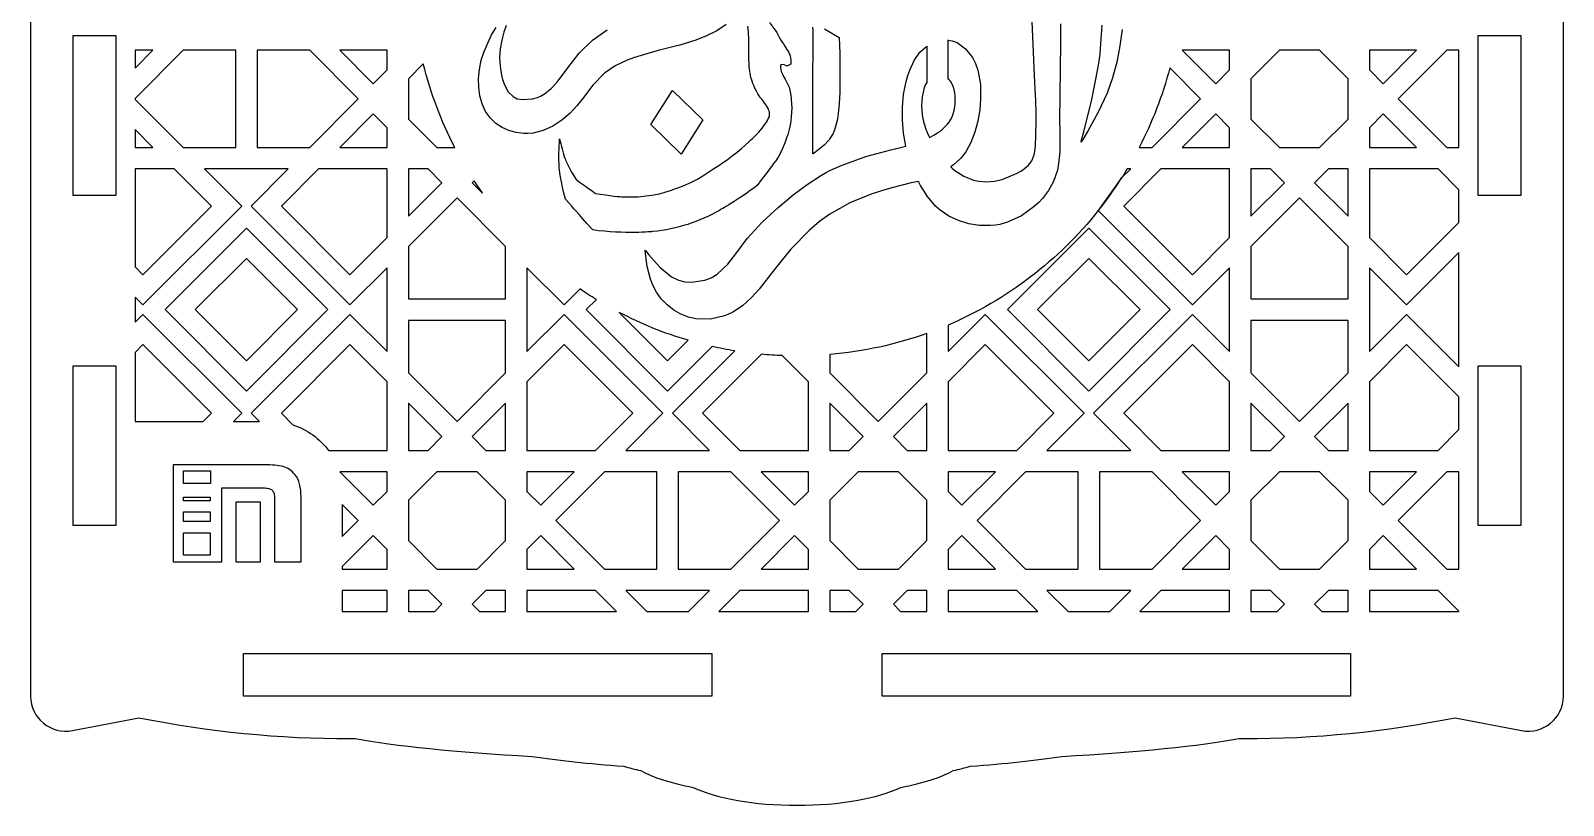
# Model space of a CAD drawing. Extents: x -14 to 950, y 186 to 1701.
# Drawn here: x 0 to 510, y 186 to 444 of the extents above; entities that cross this region are included whole.
import ezdxf

# ---------------------------------------------------------------- set-up
doc = ezdxf.new("R2010")
doc.units = 0
doc.layers.add('K0104_Printing', color=7, linetype='CONTINUOUS')

msp = doc.modelspace()

# ---------------------------------------------------------------- linework, layer by layer
at = {"layer": 'K0104_Printing', "color": 1}
for points in [[(0.125, 775.272981), (0.125, 718.580982), (0.125, 665.430983), (0.125, 608.737985), (0.125, 555.588986), (0.125, 442.202989), (0.125, 389.05299), (0.125, 332.359992), (0.125, 279.210993), (0.125, 222.517994)], [(510.360987, 222.517994), (510.360987, 279.210993), (510.360987, 332.359992), (510.360987, 389.05299), (510.360987, 442.202989), (510.360987, 555.588986), (510.360987, 608.737985), (510.360987, 665.430983), (510.360987, 718.580982), (510.360987, 775.272981), (510.360987, 775.275981), (496.187988, 775.275981)], [(305.558992, 440.728989), (305.558992, 440.728989), (306.947992, 440.505989), (308.551992, 439.878989), (311.390992, 437.758989), (313.631992, 434.882989), (314.644992, 432.973989), (315.485992, 430.728989), (316.339992, 426.040989), (316.373992, 421.150989), (316.058992, 417.51999), (315.437992, 413.73299), (314.481992, 410.06699), (313.152992, 406.62799), (311.413992, 403.51799), (310.377992, 402.11899), (309.816992, 401.46399), (309.557992, 401.18399), (307.320992, 399.18599), (306.711992, 398.74199), (306.399992, 398.52699), (306.420992, 398.49799), (306.537992, 398.39699), (306.654992, 398.29799), (306.713992, 398.24799), (306.792992, 398.18099), (307.135992, 397.89999), (307.834992, 397.35599), (310.804992, 395.46799), (314.007992, 394.15399), (315.773992, 393.74399), (318.362992, 393.53299), (320.985992, 393.73299), (323.594992, 394.30599), (328.591992, 396.41499), (329.760992, 397.11499), (330.261992, 397.44199), (331.005992, 397.96699), (332.354992, 399.13499), (333.422992, 400.50299), (334.239992, 402.53999), (334.464992, 403.60199), (334.679992, 405.40099), (334.792992, 409.09199), (334.862992, 413.64699), (334.867992, 414.78499), (334.864992, 415.50099), (334.852992, 416.50899), (334.728992, 420.538989), (334.533992, 424.566989), (334.428992, 426.581989), (334.186992, 431.613989), (333.255992, 452.015989)], [(231.639994, 445.869989), (228.505994, 443.811989), (225.129994, 442.112989), (221.588994, 440.709989), (217.962995, 439.536989), (216.266995, 439.051989), (214.822995, 438.660989), (209.073995, 437.196989), (203.359995, 435.619989), (201.934995, 435.165989), (200.767995, 434.766989), (198.700995, 433.988989), (194.724995, 432.111989), (191.160995, 429.701989), (187.305995, 425.674989), (183.825995, 421.132989), (181.991995, 418.86499), (179.680996, 416.41199), (176.945996, 414.07099), (173.961996, 412.11099), (170.767996, 410.64499), (167.404996, 409.78699), (165.673996, 409.62099), (164.262996, 409.62799), (161.777996, 409.94199), (159.347996, 410.62599), (157.053996, 411.65899), (154.973996, 413.02099), (153.186996, 414.69199), (151.585996, 416.93299), (150.430996, 419.46299), (149.683996, 422.197989), (149.307996, 425.051989), (149.265996, 427.941989), (149.546996, 430.969989), (150.152996, 433.994989), (151.050996, 436.917989), (153.593996, 442.433989), (155.070996, 444.855989)], [(158.446996, 445.603989), (157.635996, 443.306989), (156.926996, 440.671989), (156.437996, 437.830989), (156.244996, 434.940989), (156.377996, 432.023989), (156.864996, 429.098989), (157.250996, 427.639989), (157.432996, 427.056989), (157.530996, 426.763989), (157.969996, 425.607989), (159.113996, 423.494989), (160.701996, 421.897989), (162.108996, 421.225989), (163.703996, 420.907989), (167.136996, 421.168989), (168.813996, 421.666989), (169.812996, 422.083989), (171.129996, 422.791989), (173.449996, 424.558989), (175.449996, 426.683989), (178.976996, 431.492989), (182.742995, 436.355989), (187.115995, 440.663989), (192.088995, 444.134989)], [(343.017991, 446.090989), (342.913991, 439.665989), (342.678991, 413.89199), (342.717991, 410.66099), (342.736991, 409.51599), (342.764991, 407.52599), (342.713991, 403.55499), (342.347991, 399.60999), (341.934991, 397.44099), (340.668991, 393.62099), (339.019992, 390.66599), (336.914992, 387.97899), (335.725992, 386.73699), (335.103992, 386.14099), (334.197992, 385.32899), (329.973992, 382.28399), (325.272992, 380.11499), (322.772992, 379.426991), (321.299992, 379.165991), (319.540992, 378.986991), (315.975992, 379.030991), (312.431992, 379.592991), (309.006992, 380.64899), (305.800992, 382.17399), (302.934992, 384.12499), (301.393992, 385.49999), (298.676993, 388.67799), (296.318993, 392.39399), (295.767993, 393.40199), (295.434993, 393.70799), (294.983993, 393.59999), (293.228993, 393.17799), (286.788993, 391.54099), (286.405993, 391.43499), (285.681993, 391.23299), (283.752993, 390.66799), (279.982993, 389.44499), (272.821993, 386.53799), (266.219993, 382.85099), (262.737993, 380.34199), (259.416994, 377.533991), (253.234994, 371.203991), (247.596994, 364.275991), (242.616994, 357.879991), (239.961994, 354.933991), (237.078994, 352.332991), (233.880994, 350.209991), (232.244994, 349.416991), (231.136994, 348.980991), (226.423994, 347.899991), (221.549994, 347.986991), (219.170995, 348.510991), (216.616995, 349.502991), (214.204995, 350.902991), (212.010995, 352.643991), (210.077995, 354.667991), (208.447995, 356.917991), (207.206995, 359.233991), (206.426995, 361.241991), (205.390995, 365.425991), (204.773995, 369.745991), (204.658995, 370.797991), (205.088995, 370.279991), (205.953995, 369.247991), (209.582995, 365.222991), (213.454995, 361.987991), (215.789995, 360.837991), (217.898995, 360.308991), (220.109994, 360.154991), (224.546994, 360.866991), (226.628994, 361.681991), (228.635994, 362.844991), (232.229994, 366.156991), (235.263994, 370.100991), (236.732994, 372.129991), (237.666994, 373.364991), (238.808994, 374.791991), (243.698994, 380.14999), (249.008994, 385.06899), (251.740994, 387.38599), (253.984994, 389.21199), (258.603994, 392.68899), (263.437993, 395.80099), (264.684993, 396.50299), (266.402993, 397.39899), (270.228993, 399.13599), (278.205993, 401.93799), (286.458993, 404.18499), (287.500993, 404.44699), (287.878993, 404.54099), (288.205993, 404.62299), (288.858993, 404.78599), (291.464993, 405.45799), (290.699993, 409.73399), (290.315993, 414.05199), (290.326993, 418.37499), (290.749993, 422.664989), (291.598993, 426.884989), (292.188993, 428.956989), (292.798993, 430.743989), (294.200993, 433.870989), (296.130993, 436.654989), (298.450993, 438.638989)], [(264.357993, 444.459989), (269.293993, 441.580989), (269.448993, 436.247989), (269.501993, 433.589989), (269.521993, 432.262989), (269.540993, 430.526989), (269.458993, 423.331989), (269.267993, 419.65099), (268.943993, 416.17099), (268.685993, 414.46399), (268.331993, 412.79699), (267.855993, 411.19199), (267.235993, 409.67099), (266.446993, 408.25799), (266.220993, 407.92399), (266.041993, 407.67799), (265.726993, 407.27499), (264.300993, 405.78099), (262.673993, 404.42199), (260.937993, 403.13899), (260.717993, 402.98099), (260.607993, 402.90199), (260.552993, 402.86199), (260.545993, 403.04399), (260.539993, 404.72199), (260.529993, 408.07899), (260.516993, 414.79199), (260.521993, 421.505989), (260.534993, 424.862989), (260.544993, 426.541989), (260.554993, 427.901989), (260.615993, 438.460989), (260.577993, 443.738989), (260.554993, 445.057989)], [(363.442991, 444.209989), (362.706991, 438.758989), (361.662991, 433.385989), (360.259991, 428.124989), (358.447991, 423.013989), (355.527991, 416.73799), (352.141991, 410.64999), (350.360991, 407.64199), (349.912991, 406.89099), (349.800991, 406.70399), (349.822991, 406.86399), (350.000991, 407.53399), (350.711991, 410.21299), (353.401991, 420.946989), (355.529991, 431.745989), (355.923991, 434.461989), (356.118991, 436.008989), (356.328991, 437.932989), (356.833991, 445.664989)], [(305.558692, 427.839389), (305.558692, 440.729389), (305.558692, 440.771389)], [(298.451193, 438.639089), (298.451193, 426.635089)], [(298.412993, 426.634989), (298.042993, 425.914989), (297.733993, 425.146989), (297.475993, 424.347989), (297.363993, 423.943989), (297.311993, 423.741989), (297.223993, 423.379989), (296.930993, 421.862989), (296.761993, 420.364989), (296.706993, 418.88499), (296.758993, 417.41999), (296.909993, 415.97099), (297.151993, 414.53299), (297.304993, 413.81899), (297.387993, 413.46299), (297.431993, 413.28599), (297.455993, 413.18899), (297.640993, 412.49899), (298.078993, 411.11499), (298.634993, 409.71099), (298.966993, 408.99599), (299.338993, 408.26799), (301.017992, 409.18599), (301.832992, 409.69799), (302.232992, 409.96799), (302.293992, 410.00999), (302.440992, 410.11399), (302.733992, 410.32499), (303.307992, 410.76499), (304.393992, 411.71399), (305.367992, 412.75799), (305.800992, 413.31599), (305.902992, 413.45999), (305.962992, 413.54699), (306.041992, 413.66399), (306.339992, 414.14299), (306.852992, 415.14599), (307.260992, 416.20499), (307.567992, 417.31299), (307.776992, 418.46399), (307.894992, 419.65399), (307.923992, 420.875989), (307.906992, 421.489989), (307.872992, 422.051989), (307.749992, 423.175989), (307.536992, 424.273989), (307.218992, 425.317989), (306.782992, 426.278989), (306.515992, 426.719989), (306.212992, 427.129989), (305.872992, 427.503989), (305.493992, 427.838989)], [(14.038, 211.037995), (36.144999, 215.313995)], [(474.341988, 215.313995), (496.447988, 211.037995)], [(106.527997, 208.343995), (108.208997, 208.343995)], [(402.27699, 208.343995), (403.95799, 208.343995)]]:
    msp.add_lwpolyline(points, dxfattribs=at)
for points in [[(28.470999, 389.05299), (14.298, 389.05299), (14.298, 442.202989), (28.470999, 442.202989)], [(496.187988, 389.05299), (482.014988, 389.05299), (482.014988, 442.202989), (496.187988, 442.202989)], [(206.582995, 412.65899), (213.760995, 423.926989), (223.887994, 414.19599), (216.708995, 402.79899)], [(210.998995, 390.03499)], [(28.470999, 279.210993), (14.298, 279.210993), (14.298, 332.360992), (28.470999, 332.360992)], [(496.187988, 279.210993), (482.014988, 279.210993), (482.014988, 332.360992), (496.187988, 332.360992)], [(226.896994, 222.517994), (70.990998, 222.517994), (70.990998, 236.690994), (226.896994, 236.690994)], [(439.494989, 222.517994), (283.589993, 222.517994), (283.589993, 236.690994), (439.494989, 236.690994)]]:
    msp.add_lwpolyline(points, close=True, dxfattribs=at)
at = {"layer": 'K0104_Printing', "color": 4}
for points in [[(34.905299, 437.312389), (34.905299, 431.372389), (40.845299, 437.312389)], [(68.401398, 405.00089), (68.401398, 437.312889), (50.896399, 437.312889), (34.905399, 421.321889), (34.905399, 420.991889), (50.896399, 405.00089)], [(109.168997, 421.156589), (93.012998, 437.312589), (75.508998, 437.312589), (75.508998, 405.00059), (93.012998, 405.00059)], [(114.194397, 426.182389), (118.805397, 430.793389), (118.805397, 437.312389), (103.065397, 437.312389)], [(394.64949, 426.182389), (399.25949, 430.793389), (399.25949, 437.312389), (383.51949, 437.312389)], [(415.83109, 437.312389), (406.36709, 427.848389), (406.36709, 414.46439), (415.83109, 405.00039), (429.215089, 405.00039), (438.679089, 414.46539), (438.679089, 427.848389), (429.215089, 437.312389)], [(461.525488, 437.312389), (445.786489, 437.312389), (445.786489, 430.792389), (450.396489, 426.182389)], [(455.421989, 421.156589), (471.577988, 405.00059), (475.580988, 405.00059), (475.580988, 437.312589), (471.577988, 437.312589)], [(103.064497, 405.00089), (118.805497, 405.00089), (118.805497, 411.51989), (114.194497, 416.13089)], [(383.51959, 405.00089), (399.25959, 405.00089), (399.25959, 411.51989), (394.64959, 416.13089)], [(450.396589, 416.13069), (445.786589, 411.52069), (445.786589, 405.00069), (461.525588, 405.00069)], [(34.905299, 410.94039), (34.905299, 405.00139), (40.845299, 405.00139)], [(60.330198, 385.51539), (47.952199, 397.89339), (34.905199, 397.89339), (34.905199, 396.01539), (34.905199, 365.244391), (37.481199, 362.667391)], [(73.527198, 385.51519), (85.905198, 397.89319), (75.509198, 397.89319), (68.401198, 397.89319), (58.004199, 397.89319), (70.383198, 385.51519), (37.481199, 352.616191), (34.905199, 355.193191), (34.905199, 346.893191), (37.481199, 349.469191), (70.383198, 316.570192), (67.641198, 313.829192), (76.269198, 313.829192), (73.527198, 316.570192), (106.427197, 349.469191), (118.806197, 337.092192), (118.806197, 347.489191), (118.806197, 354.596191), (118.806197, 364.994191), (106.427197, 352.616191)], [(83.580198, 385.51539), (106.427197, 362.667391), (118.806197, 375.046391), (118.806197, 397.89339), (95.958198, 397.89339)], [(132.431697, 397.89339), (125.913697, 397.89339), (125.913697, 382.15339), (137.041697, 393.28339)], [(364.034291, 385.51539), (386.88229, 362.667391), (399.26029, 375.046391), (399.26029, 397.89339), (376.412291, 397.89339)], [(412.88689, 397.89339), (406.36689, 397.89339), (406.36689, 382.15339), (417.49689, 393.28339)], [(427.548989, 393.28299), (438.678989, 382.15299), (438.678989, 397.89299), (432.158989, 397.89299)], [(445.786289, 397.89339), (445.786289, 375.045391), (458.164289, 362.667391), (475.581288, 380.08539), (475.581288, 390.94539), (468.633288, 397.89339)], [(125.913197, 372.101891), (125.913197, 354.596891), (158.225196, 354.596891), (158.225196, 372.100891), (142.068196, 388.25689)], [(406.36729, 372.102391), (406.36729, 354.596391), (438.679289, 354.596391), (438.679289, 372.101391), (422.522289, 388.25739)], [(71.955198, 323.941192), (44.853199, 351.042191), (71.955198, 378.145191), (99.057198, 351.042191)], [(352.409291, 323.941192), (325.307292, 351.042191), (352.409291, 378.145191), (379.512291, 351.042191)], [(54.905299, 351.042691), (71.955298, 333.992692), (89.005298, 351.042691), (71.955298, 368.093691)], [(335.359492, 351.042691), (352.409491, 333.992692), (369.459491, 351.042691), (352.409491, 368.093691)], [(445.786289, 364.993991), (445.786289, 354.596991), (445.786289, 347.488991), (445.786289, 337.091992), (458.164289, 349.469991), (475.581288, 332.052992), (475.581288, 346.530991), (475.581288, 370.032991), (458.164289, 352.616991)], [(125.913197, 329.984292), (142.068196, 313.829292), (158.225196, 329.984292), (158.225196, 347.489291), (125.913197, 347.489291)], [(406.36729, 329.983792), (422.522289, 313.828792), (438.679289, 329.984792), (438.679289, 347.488791), (406.36729, 347.488791)], [(60.330198, 316.570092), (37.481199, 339.418092), (34.905199, 336.842092), (34.905199, 313.829092), (57.589199, 313.829092)], [(200.557695, 316.570092), (177.708696, 339.418092), (165.331696, 327.041092), (165.331696, 304.193092), (188.179695, 304.193092)], [(340.785191, 316.570092), (317.936192, 339.418092), (305.558192, 327.041092), (305.558192, 304.193092), (328.407192, 304.193092)], [(364.034291, 316.570092), (376.412291, 304.193092), (399.26029, 304.193092), (399.26029, 327.040092), (386.88229, 339.418092)], [(445.786289, 327.040792), (445.786289, 304.192792), (468.634288, 304.192792), (475.581288, 311.139792), (475.581288, 322.000792), (458.164289, 339.417792)], [(243.438594, 336.202292)], [(137.042097, 308.802992), (125.913097, 319.931992), (125.913097, 304.192992), (132.433097, 304.192992)], [(151.704196, 304.192792), (158.225196, 304.192792), (158.225196, 319.933792), (147.094196, 308.802792)], [(277.269593, 308.802992), (266.140593, 319.931992), (266.140593, 304.192992), (272.659593, 304.192992)], [(291.931693, 304.192792), (298.451693, 304.192792), (298.451693, 319.933792), (287.321693, 308.802792)], [(417.49709, 308.802592), (406.36709, 319.932592), (406.36709, 304.192592), (412.88709, 304.192592)], [(432.158389, 304.192792), (438.679389, 304.192792), (438.679389, 319.933792), (427.549389, 308.802792)], [(99.298798, 304.192792)], [(59.957999, 293.249993), (51.033999, 293.249993), (51.033999, 297.436993), (59.957999, 297.436993)], [(114.194397, 285.955293), (118.805397, 290.565293), (118.805397, 297.085293), (103.064397, 297.085293)], [(135.376997, 297.085293), (125.912997, 287.621293), (125.912997, 274.237293), (135.375997, 264.773293), (148.759996, 264.773293), (158.224996, 274.237293), (158.224996, 287.621293), (148.759996, 297.085293)], [(181.072295, 297.085293), (165.332296, 297.085293), (165.332296, 290.565293), (169.942296, 285.955293)], [(174.967796, 280.929093), (191.123795, 264.773093), (208.628795, 264.773093), (208.628795, 297.085093), (191.124795, 297.085093)], [(215.736395, 264.773293), (233.240394, 264.773293), (249.395394, 280.929293), (233.240394, 297.085293), (215.736395, 297.085293)], [(254.421994, 285.955293), (259.032994, 290.565293), (259.032994, 297.085293), (243.291994, 297.085293)], [(275.603593, 297.085293), (266.140593, 287.621293), (266.140593, 274.237293), (275.603593, 264.773293), (288.987593, 264.773293), (298.451593, 274.237293), (298.451593, 287.621293), (288.987593, 297.085293)], [(321.299892, 297.085293), (305.558892, 297.085293), (305.558892, 290.565293), (310.169892, 285.955293)], [(331.351592, 264.773293), (348.855591, 264.773293), (348.855591, 297.085293), (331.351592, 297.085293), (315.195592, 280.929293)], [(389.62309, 280.929093), (373.467091, 297.085093), (355.963091, 297.085093), (355.963091, 264.773093), (373.468091, 264.773093)], [(394.64949, 285.955293), (399.25949, 290.565293), (399.25949, 297.085293), (383.51949, 297.085293)], [(415.83109, 297.085293), (406.36709, 287.621293), (406.36709, 274.237293), (415.83109, 264.773293), (429.215089, 264.773293), (438.679089, 274.238293), (438.679089, 287.620293), (429.214089, 297.085293)], [(461.526388, 297.085293), (445.786389, 297.085293), (445.786389, 290.564293), (450.396389, 285.955293)], [(455.421989, 280.929093), (471.577988, 264.773093), (475.580988, 264.773093), (475.580988, 297.085093), (471.577988, 297.085093)], [(89.663998, 292.996993)], [(59.890999, 287.470993), (50.966999, 287.470993), (50.966999, 288.628993), (59.890999, 288.628993)], [(68.461998, 267.158993), (76.621998, 267.158993), (76.621998, 287.000993), (68.461998, 287.000993)], [(109.168997, 280.929093), (103.876997, 286.221093), (103.876997, 275.637093)], [(59.890999, 280.624993), (50.966999, 280.624993), (50.966999, 283.820993), (59.890999, 283.820993)], [(59.890999, 269.370993), (50.966999, 269.370993), (50.966999, 276.771993), (59.890999, 276.771993)], [(118.805697, 264.773293), (118.805697, 271.292293), (114.194697, 275.903293), (103.876697, 265.585293), (103.876697, 264.773293)], [(169.942496, 275.903093), (165.332496, 271.293093), (165.332496, 264.773093), (181.072495, 264.773093)], [(243.292094, 264.773293), (259.033094, 264.773293), (259.033094, 271.292293), (254.422094, 275.903293)], [(310.169992, 275.903093), (305.558992, 271.293093), (305.558992, 264.773093), (321.298992, 264.773093)], [(383.51959, 264.773293), (399.25959, 264.773293), (399.25959, 271.292293), (394.64959, 275.903293)], [(450.396589, 275.903093), (445.786589, 271.294093), (445.786589, 264.773093), (461.525588, 264.773093)], [(118.805997, 257.665994), (103.876997, 257.665994), (103.876997, 250.654994), (118.805997, 250.654994)], [(125.913197, 257.665794), (125.913197, 250.654794), (134.642197, 250.654794), (137.042197, 253.055794), (132.431197, 257.665794)], [(147.093796, 253.055394), (149.493796, 250.655394), (158.224796, 250.655394), (158.224796, 257.665394), (151.703796, 257.665394)], [(165.332096, 257.665794), (165.332096, 250.654794), (195.190095, 250.654794), (188.180095, 257.665794)], [(208.628995, 257.665794), (198.230995, 257.665794), (205.241995, 250.654794), (219.121995, 250.654794), (226.132994, 257.665794), (215.735995, 257.665794)], [(229.174094, 250.655294), (229.321094, 250.655294), (259.033094, 250.655294), (259.033094, 257.666294), (236.185094, 257.666294)], [(266.140693, 257.665794), (266.140693, 250.654794), (274.869693, 250.654794), (277.269693, 253.055794), (272.659693, 257.665794)], [(287.321393, 253.055394), (289.721393, 250.655394), (298.451393, 250.655394), (298.451393, 257.665394), (291.931393, 257.665394)], [(305.558692, 257.665794), (305.558692, 250.654794), (335.417692, 250.654794), (328.406692, 257.665794)], [(348.855491, 257.665794), (338.459492, 257.665794), (345.469491, 250.654794), (359.349491, 250.654794), (366.360491, 257.665794), (355.962491, 257.665794)], [(369.401591, 250.655294), (399.25959, 250.655294), (399.25959, 257.666294), (376.412591, 257.666294)], [(406.36729, 257.665794), (406.36729, 250.654794), (415.09629, 250.654794), (417.49729, 253.055794), (412.88729, 257.665794)], [(427.548989, 253.055994), (429.948989, 250.654994), (438.678989, 250.654994), (438.678989, 257.665994), (432.158989, 257.665994)], [(445.786289, 257.665794), (445.786289, 250.654794), (475.581288, 250.654794), (475.581288, 250.717794), (468.633288, 257.665794)]]:
    msp.add_lwpolyline(points, close=True, dxfattribs=at)
for points in [[(130.828397, 432.763889), (125.913397, 427.848889), (125.913397, 414.46389), (135.376397, 405.00089), (141.312396, 405.00089)], [(369.173891, 405.00109), (373.467891, 405.00109), (389.62289, 421.156089), (379.327891, 431.452089)], [(147.759296, 393.94769), (147.093296, 393.28269), (150.564296, 389.81269)], [(363.319591, 394.85239), (355.522591, 383.97539)], [(363.319291, 394.85239), (366.360291, 397.89339), (365.201291, 397.89339)], [(305.558292, 345.910191), (305.558292, 337.092192), (317.936292, 349.469191), (350.837291, 316.570192), (338.459292, 304.193192), (348.855291, 304.193192), (355.963291, 304.193192), (366.359291, 304.193192), (353.982291, 316.570192), (386.88229, 349.469191), (399.26029, 337.091192), (399.26029, 347.489191), (399.26029, 354.596191), (399.26029, 364.995191), (386.88229, 352.616191), (355.522291, 383.97519)], [(183.017495, 357.925091), (177.709496, 352.617091), (165.332496, 364.994091), (165.332496, 354.596091), (165.332496, 347.489091), (165.332496, 337.092092), (177.709496, 349.469091), (210.609495, 316.570092)], [(227.021494, 338.779092), (212.182495, 323.941092), (185.080495, 351.043091), (188.448495, 354.410091)], [(196.070995, 350.104391), (212.182995, 333.992392), (219.037995, 340.848391)], [(266.140693, 329.984292), (282.295693, 313.829292), (298.450693, 329.984292), (298.450693, 343.127291)], [(99.298798, 304.192792), (118.805797, 304.192792), (118.805797, 327.039792), (106.426797, 339.417792), (83.579798, 316.569792), (87.427798, 312.722792)], [(210.609495, 316.570092), (198.232495, 304.193092), (208.628495, 304.193092), (215.736495, 304.193092), (226.132494, 304.193092), (213.754495, 316.570092), (234.517494, 337.332092)], [(243.438594, 336.202292), (223.806594, 316.570292), (236.184594, 304.192292), (259.033594, 304.192292), (259.033594, 327.040292), (250.312594, 335.759292)], [(266.140693, 336.122292), (266.140693, 329.984292)], [(77.838998, 299.417993), (47.617999, 299.417993), (47.617999, 267.158993), (63.742998, 267.158993), (63.742998, 291.754993), (77.531998, 291.754993)], [(81.338998, 287.879993), (81.338998, 267.158993), (90.136998, 267.158993), (90.136998, 288.234993)]]:
    msp.add_lwpolyline(points, dxfattribs=at)
at = {"layer": 'K0104_Printing', "color": 1}
for points in [[(239.225994, 440.180989), (239.225994, 440.180989), (239.156994, 442.654989), (238.876994, 445.312989)], [(246.077994, 446.626989), (246.840994, 445.565989), (246.840994, 445.565989), (248.493994, 443.270989)], [(239.323994, 432.341989), (239.119994, 434.917989), (239.302994, 437.435989), (239.225994, 440.180989)], [(248.493994, 443.270989), (249.733994, 440.841989), (251.245994, 438.599989), (251.245994, 438.599989)], [(251.245994, 438.599989), (252.129994, 437.289989), (253.105994, 436.042989), (253.202994, 434.199989)], [(253.202994, 434.199989), (253.202994, 434.199989), (253.238994, 433.519989), (253.154994, 432.756989)], [(239.890994, 428.221989), (239.485994, 430.299989), (239.323994, 432.341989), (239.323994, 432.341989)], [(249.899994, 432.489989), (249.487994, 432.184989), (249.727994, 431.143989), (250.022994, 430.289989)], [(252.015994, 432.065989), (250.425994, 432.878989), (249.899994, 432.489989), (249.899994, 432.489989)], [(250.022994, 430.289989), (250.022994, 430.289989), (250.568994, 428.700989), (251.300994, 427.762989)], [(253.154994, 432.756989), (252.713994, 432.489989), (252.713994, 432.489989), (252.015994, 432.065989)], [(241.150994, 424.736989), (240.601994, 426.256989), (240.601994, 426.256989), (239.890994, 428.221989)], [(242.803994, 421.979989), (242.803994, 421.979989), (241.883994, 423.283989), (241.150994, 424.736989)], [(251.300994, 427.762989), (251.857994, 426.623989), (251.857994, 426.623989), (252.645994, 425.009989)], [(252.645994, 425.009989), (253.081994, 422.991989), (253.301994, 421.000989), (253.301994, 421.000989)], [(245.494994, 418.19099), (244.756994, 419.59699), (243.692994, 420.718989), (242.803994, 421.979989)], [(253.301994, 421.000989), (253.734994, 417.09199), (253.336994, 413.28599), (252.262994, 409.65199)], [(240.601994, 408.16999), (242.337994, 409.82099), (243.992994, 411.54799), (245.255994, 413.70499)], [(245.255994, 413.70499), (245.255994, 413.70499), (245.702994, 414.46599), (246.099994, 415.28199)], [(246.113994, 416.81799), (245.839994, 417.53599), (245.494994, 418.19099), (245.494994, 418.19099)], [(246.099994, 415.28199), (246.106994, 416.11299), (246.106994, 416.11299), (246.113994, 416.81799)], [(252.262994, 409.65199), (252.262994, 409.65199), (251.062994, 405.58699), (249.017994, 401.73799)], [(176.093996, 398.44699), (175.829996, 401.63699), (176.030996, 404.74599), (176.231996, 407.85399)], [(176.231996, 407.85399), (176.734996, 405.60399), (177.236996, 403.35299), (178.083996, 401.17199)], [(232.046994, 400.86399), (236.542994, 404.30999), (240.601994, 408.16999), (240.601994, 408.16999)], [(178.195996, 387.80699), (176.524996, 393.23599), (176.093996, 398.44699), (176.093996, 398.44699)], [(178.083996, 401.17199), (178.083996, 401.17199), (179.452996, 397.64199), (181.721995, 394.29299)], [(222.169994, 394.49699), (227.265994, 397.78199), (227.265994, 397.78199), (232.046994, 400.86399)], [(249.017994, 401.73799), (246.446994, 398.30899), (246.446994, 398.30899), (241.965994, 392.33599)], [(181.721995, 394.29299), (184.757995, 392.15599), (184.757995, 392.15599), (188.216995, 389.72199)], [(210.998995, 390.03499), (210.998995, 390.03499), (216.752995, 391.62499), (222.169994, 394.49699)], [(187.226995, 377.548991), (181.494995, 384.05999), (181.494995, 384.05999), (178.195996, 387.80699)], [(188.216995, 389.72199), (192.671995, 388.86199), (197.037995, 388.61199), (197.037995, 388.61199)], [(197.037995, 388.61199), (201.831995, 388.33699), (206.516995, 388.79699), (210.998995, 390.03499)], [(241.965994, 392.33599), (235.885994, 387.64199), (229.412994, 384.05999), (229.412994, 384.05999)], [(229.412994, 384.05999), (222.632994, 380.30999), (215.422995, 377.778991), (207.253995, 377.005991)], [(207.253995, 377.005991), (207.253995, 377.005991), (197.871995, 376.117991), (187.226995, 377.548991)], [(0.125, 222.517994), (0.125, 215.168995), (6.823, 209.642995), (14.038, 211.037995)], [(496.447988, 211.037995), (503.662987, 209.642995), (510.360987, 215.168995), (510.360987, 222.517994)], [(36.144999, 215.313995), (59.318999, 210.678995), (82.894998, 208.343995), (106.527997, 208.343995)], [(403.95799, 208.343995), (427.591989, 208.343995), (451.166989, 210.678995), (474.341988, 215.313995)], [(108.208997, 208.343995), (121.160997, 205.927995), (141.684996, 203.882995), (167.121996, 202.442995)], [(343.363991, 202.442995), (368.800991, 203.882995), (389.32499, 205.927995), (402.27699, 208.343995)], [(167.121996, 202.442995), (175.593996, 201.131995), (185.895995, 200.012995), (197.543995, 199.148995)], [(197.543995, 199.148995), (199.312995, 198.649995), (201.229995, 198.173995), (203.297995, 197.725995)], [(307.187992, 197.725995), (309.255992, 198.173995), (311.173992, 198.649995), (312.941992, 199.148995)], [(312.941992, 199.148995), (324.589992, 200.012995), (334.891992, 201.131995), (343.363991, 202.442995)], [(203.297995, 197.725995), (207.130995, 195.502995), (213.170995, 193.576995), (220.723994, 192.115995)], [(289.761993, 192.115995), (297.315993, 193.576995), (303.354992, 195.502995), (307.187992, 197.725995)], [(220.723994, 192.115995), (228.411994, 188.515995), (241.002994, 186.165995), (255.242994, 186.165995)], [(255.242994, 186.165995), (269.483993, 186.165995), (282.074993, 188.515995), (289.761993, 192.115995)]]:
    msp.add_open_spline(points, degree=3, dxfattribs=at)
at = {"layer": 'K0104_Printing', "color": 4}
for points in [[(141.312396, 405.00089), (136.797397, 413.71889), (133.257397, 423.020889), (130.828397, 432.763889)], [(379.327891, 431.452089), (376.912891, 422.185089), (373.485891, 413.32709), (369.173891, 405.00109)], [(150.564296, 389.81269), (149.601296, 391.17069), (148.669296, 392.55169), (147.759296, 393.94769)], [(355.522591, 383.97539), (358.302591, 387.45939), (360.909591, 391.08639), (363.319591, 394.85239)], [(365.201291, 397.89339), (364.586291, 396.87139), (363.962291, 395.85639), (363.319291, 394.85239)], [(355.522291, 383.97519), (342.364291, 367.484191), (325.226292, 354.309191), (305.558292, 345.910191)], [(188.448495, 354.410091), (186.606495, 355.537091), (184.796495, 356.710091), (183.017495, 357.925091)], [(219.037995, 340.848391), (211.028995, 343.201391), (203.344995, 346.313391), (196.070995, 350.104391)], [(298.450693, 343.127291), (288.218693, 339.465292), (277.386693, 337.068292), (266.140693, 336.122292)], [(234.517494, 337.332092), (231.993494, 337.742092), (229.493494, 338.224092), (227.021494, 338.779092)], [(250.312594, 335.759292), (248.005594, 335.847292), (245.713594, 335.994292), (243.438594, 336.202292)], [(87.427798, 312.722792), (92.235798, 311.194792), (96.374798, 308.168792), (99.298798, 304.192792)], [(84.153998, 298.849993), (82.608998, 299.228993), (80.503998, 299.417993), (77.838998, 299.417993)], [(88.102998, 296.200993), (86.967998, 297.604993), (85.651998, 298.487993), (84.153998, 298.849993)], [(89.663998, 292.996993), (89.348998, 294.233993), (88.827998, 295.302993), (88.102998, 296.200993)], [(77.531998, 291.754993), (78.288998, 291.754993), (78.898998, 291.695993), (79.363998, 291.577993)], [(79.363998, 291.577993), (79.828998, 291.458993), (80.211998, 291.258993), (80.511998, 290.975993)], [(80.511998, 290.975993), (80.826998, 290.675993), (81.043998, 290.305993), (81.161998, 289.864993)], [(90.136998, 288.234993), (90.136998, 290.171993), (89.979998, 291.759993), (89.663998, 292.996993)], [(81.161998, 289.864993), (81.280998, 289.423993), (81.338998, 288.761993), (81.338998, 287.879993)]]:
    msp.add_open_spline(points, degree=3, dxfattribs=at)

doc.saveas('drawing.dxf')
